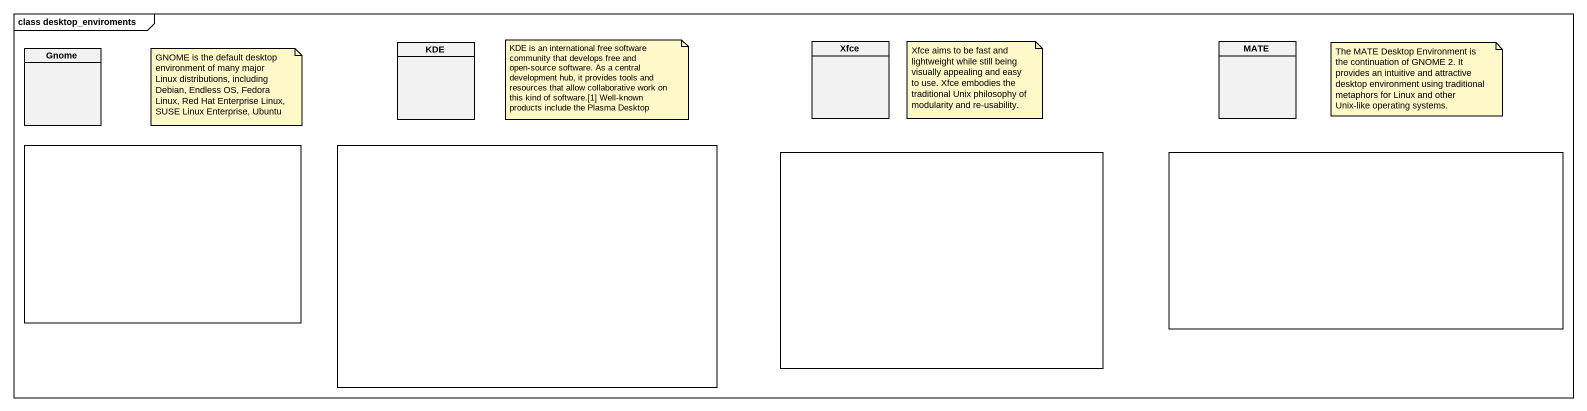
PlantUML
@startuml
mainframe class desktop_enviroments
allowmixing
hide circle
hide empty members
class Gnome
class KDE
class Xfce
class MATE
rectangle " " as rectangle1
rectangle " " as rectangle2
rectangle " " as rectangle3
rectangle " " as rectangle4
note as N1
  GNOME is the default desktop environment of many major Linux distributions, including Debian, Endless OS, Fedora Linux, Red Hat Enterprise Linux, SUSE Linux Enterprise, Ubuntu
end note
note as N2
  KDE is an international free software community that develops free and open-source software. As a central development hub, it provides tools and resources that allow collaborative work on this kind of software.[1] Well-known products include the Plasma Desktop
end note
note as N3
  Xfce aims to be fast and lightweight while still being visually appealing and easy to use. Xfce embodies the traditional Unix philosophy of modularity and re-usability.
end note
note as N4
  The MATE Desktop Environment is the continuation of GNOME 2. It provides an intuitive and attractive desktop environment using traditional metaphors for Linux and other Unix-like operating systems.
end note
@enduml
